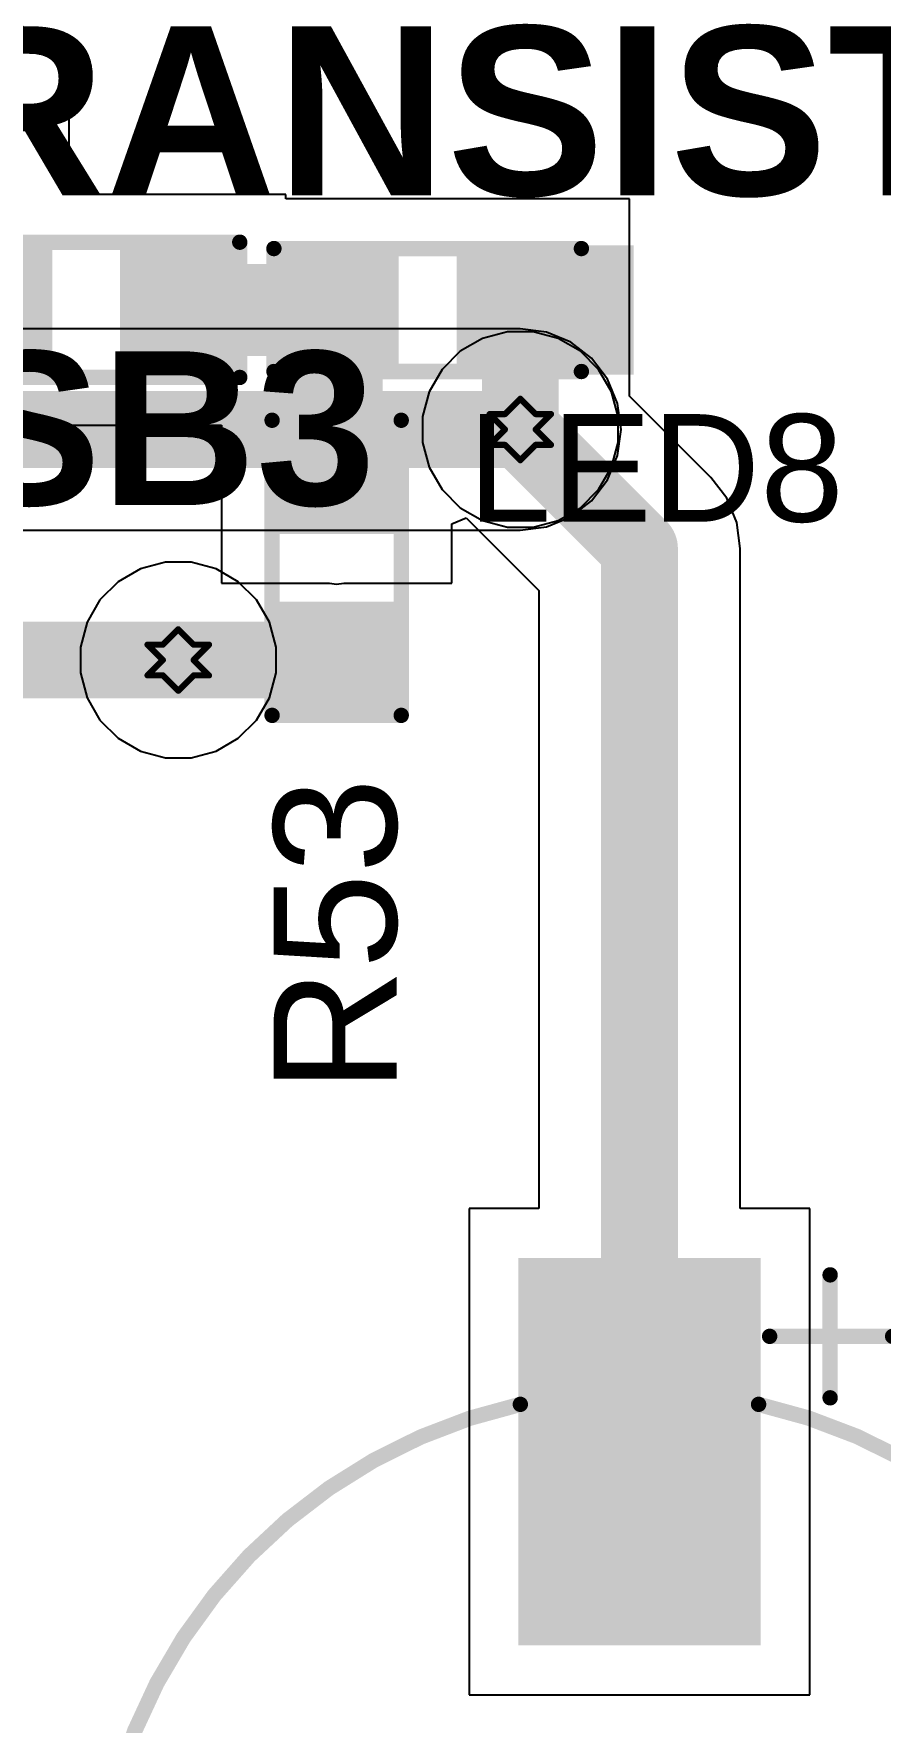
# Model space of a CAD drawing. Header units: inches. Extents: x -3 to 5437, y -3 to 5435.
# Drawn here: x 188.64 to 195.63, y 105.84 to 119.79 of the extents above; entities that cross this region are included whole.
import ezdxf

# ---------------------------------------------------------------- set-up
doc = ezdxf.new("R2010")
doc.units = ezdxf.units.IN
for name, color, linetype in [('Bottom Layer', 5, 'Continuous'), ('Drill Drawing', 1, 'Continuous'), ('GND', 16, 'Continuous'), ('PWR', 76, 'Continuous'), ('Top Layer', 1, 'Continuous'), ('Top Overlay', 2, 'Continuous'), ('Top Paste', 8, 'Continuous'), ('Top Solder', 216, 'Continuous'), ('Via Holes', 16, 'Continuous')]:
    doc.layers.add(name, color=color, linetype=linetype)
doc.styles.add('Arial', font='', dxfattribs={"height": 0.2})
doc.styles.add('Arial_Bold', font='', dxfattribs={"height": 0.2})
doc.styles.get('Arial').set_extended_font_data('Arial')
doc.styles.get('Arial_Bold').set_extended_font_data('Arial', bold=True)

# ---------------------------------------------------------------- blocks, each defined once
blk = doc.blocks.new('ALS_PT19_315C_L177_TR_321')
at = {"layer": 'Top Layer'}
for points in [[(-1.15999895, 0.41000045), (-0.33999805, 0.41000045), (-0.33999805, -0.41000045), (-1.15999895, -0.41000045)], [(0.34000059, 0.41000045), (1.16000149, 0.41000045), (1.16000149, -0.41000045), (0.34000059, -0.41000045)]]:
    blk.add_hatch(color=1, dxfattribs=at).paths.add_polyline_path(points)
at = {"layer": 'Top Overlay'}
blk.add_hatch(color=2, dxfattribs=at).paths.add_polyline_path([(-1.70194478, -0.53325522), (-1.27014478, -0.53325522), (-1.27014478, 0.5335447799999999), (-1.70194478, 0.5335447799999999)])
at = {"layer": 'Top Paste'}
for points in [[(-1.15999895, 0.41000045), (-0.33999805, 0.41000045), (-0.33999805, -0.41000045), (-1.15999895, -0.41000045)], [(0.34000059, 0.41000045), (1.16000149, 0.41000045), (1.16000149, -0.41000045), (0.34000059, -0.41000045)]]:
    blk.add_hatch(color=8, dxfattribs=at).paths.add_polyline_path(points)
at = {"layer": 'Top Solder'}
for points in [[(-1.26159895, 0.51160045), (-0.23839805, 0.51160045), (-0.23839805, -0.51160045), (-1.26159895, -0.51160045)], [(0.23840059, 0.51160045), (1.26160149, 0.51160045), (1.26160149, -0.51160045), (0.23840059, -0.51160045)]]:
    blk.add_hatch(color=216, dxfattribs=at).paths.add_polyline_path(points)
at = {"layer": 'Top Overlay'}
for points in [[(-1.26999746, 0.508, 0.127, 0.127, 0), (-1.26999746, -0.508, 0.127, 0.127, 0)], [(1.2446, 0.508, 0.127, 0.127, 0), (-1.26999746, 0.508, 0.127, 0.127, 0)], [(1.27, 0.508, 0.127, 0.127, 0), (1.27, -0.508, 0.127, 0.127, 0)], [(1.27, -0.508, 0.127, 0.127, 0), (-1.26999746, -0.508, 0.127, 0.127, 0)]]:
    blk.add_lwpolyline(points, format="xyseb", dxfattribs=at)
for points in [[(-1.30174746, 0.508, 0.0635, 0.0635, 1), (-1.23824746, 0.508, 0.0635, 0.0635, 1)], [(-1.30174746, 0.508, 0.0635, 0.0635, 1), (-1.23824746, 0.508, 0.0635, 0.0635, 1)], [(1.21285, 0.508, 0.0635, 0.0635, 1), (1.27635, 0.508, 0.0635, 0.0635, 1)], [(1.23825, 0.508, 0.0635, 0.0635, 1), (1.30175, 0.508, 0.0635, 0.0635, 1)], [(-1.30174746, -0.508, 0.0635, 0.0635, 1), (-1.23824746, -0.508, 0.0635, 0.0635, 1)], [(-1.30174746, -0.508, 0.0635, 0.0635, 1), (-1.23824746, -0.508, 0.0635, 0.0635, 1)], [(1.23825, -0.508, 0.0635, 0.0635, 1), (1.30175, -0.508, 0.0635, 0.0635, 1)], [(1.23825, -0.508, 0.0635, 0.0635, 1), (1.30175, -0.508, 0.0635, 0.0635, 1)]]:
    blk.add_lwpolyline(points, format="xyseb", close=True, dxfattribs=at)
blk = doc.blocks.new('YS_SBZ9032C03R16_402')
at = {"layer": 'Top Layer'}
for points in [[(-5.49999916, 0.8999994699999999), (-2.50000008, 0.8999994699999999), (-2.50000008, -0.8999994699999999), (-5.49999916, -0.8999994699999999)], [(2.50000008, 0.8999994699999999), (5.49999916, 0.8999994699999999), (5.49999916, -0.8999994699999999), (2.50000008, -0.8999994699999999)]]:
    blk.add_hatch(color=1, dxfattribs=at).paths.add_polyline_path(points)
at = {"layer": 'Top Paste'}
for points in [[(-5.49999916, 0.8999994699999999), (-2.50000008, 0.8999994699999999), (-2.50000008, -0.8999994699999999), (-5.49999916, -0.8999994699999999)], [(2.50000008, 0.8999994699999999), (5.49999916, 0.8999994699999999), (5.49999916, -0.8999994699999999), (2.50000008, -0.8999994699999999)]]:
    blk.add_hatch(color=8, dxfattribs=at).paths.add_polyline_path(points)
at = {"layer": 'Top Solder'}
for points in [[(-5.601599159999999, 1.00159947), (-2.39840008, 1.00159947), (-2.39840008, -1.00159947), (-5.601599159999999, -1.00159947)], [(2.39840008, 1.00159947), (5.601599159999999, 1.00159947), (5.601599159999999, -1.00159947), (2.39840008, -1.00159947)]]:
    blk.add_hatch(color=216, dxfattribs=at).paths.add_polyline_path(points)
at = {"layer": 'Top Overlay'}
for points in [[(2.510409, 6.54270472, 0.127, 0.127, 0), (-2.510409, 6.54270472, 0.127, 0.127, 0)], [(-2.510409, 3.73468392, 0.127, 0.127, 0), (-2.510409, 6.54270472, 0.127, 0.127, 0)], [(2.510409, 3.73468392, 0.127, 0.127, 0), (2.510409, 6.54270472, 0.127, 0.127, 0)], [(-4.39105548, 0.9842017399999999, 0.127, 0.127, -0.1919277626544105), (-2.510409, 3.73468392, 0.127, 0.127, 0)], [(2.510409, 3.73468392, 0.127, 0.127, -0.1919277626544127), (4.39105548, 0.9842017399999999, 0.127, 0.127, 0)], [(-4.953, 1.07521248, 0.127, 0.127, 0), (-4.953, 2.09121248, 0.127, 0.127, 0)], [(-4.44491872, 1.5748, 0.127, 0.127, 0), (-5.46091872, 1.5748, 0.127, 0.127, 0)], [(6.05848166, 1.27, 0.127, 0.127, 0), (5.04248166, 1.27, 0.127, 0.127, 0)], [(4.38931304, -0.9919360399999999, 0.127, 0.127, -0.7999507278121906), (-4.39105548, -0.9842017399999999, 0.127, 0.127, 0)]]:
    blk.add_lwpolyline(points, format="xyseb", dxfattribs=at)
for points in [[(-2.542159, 6.54270472, 0.0635, 0.0635, 1), (-2.478659, 6.54270472, 0.0635, 0.0635, 1)], [(-2.542159, 6.54270472, 0.0635, 0.0635, 1), (-2.478659, 6.54270472, 0.0635, 0.0635, 1)], [(2.478659, 6.54270472, 0.0635, 0.0635, 1), (2.542159, 6.54270472, 0.0635, 0.0635, 1)], [(2.478659, 6.54270472, 0.0635, 0.0635, 1), (2.542159, 6.54270472, 0.0635, 0.0635, 1)], [(-2.542159, 3.73468392, 0.0635, 0.0635, 1), (-2.478659, 3.73468392, 0.0635, 0.0635, 1)], [(-2.542159, 3.73468392, 0.0635, 0.0635, 1), (-2.478659, 3.73468392, 0.0635, 0.0635, 1)], [(2.478659, 3.73468392, 0.0635, 0.0635, 1), (2.542159, 3.73468392, 0.0635, 0.0635, 1)], [(2.478659, 3.73468392, 0.0635, 0.0635, 1), (2.542159, 3.73468392, 0.0635, 0.0635, 1)], [(-4.98475, 2.09121248, 0.0635, 0.0635, 1), (-4.92125, 2.09121248, 0.0635, 0.0635, 1)], [(-5.492668719999999, 1.5748, 0.0635, 0.0635, 1), (-5.429168719999999, 1.5748, 0.0635, 0.0635, 1)], [(-4.47666872, 1.5748, 0.0635, 0.0635, 1), (-4.41316872, 1.5748, 0.0635, 0.0635, 1)], [(5.010731659999999, 1.27, 0.0635, 0.0635, 1), (5.07423166, 1.27, 0.0635, 0.0635, 1)], [(6.02673166, 1.27, 0.0635, 0.0635, 1), (6.09023166, 1.27, 0.0635, 0.0635, 1)], [(-4.98475, 1.07521248, 0.0635, 0.0635, 1), (-4.92125, 1.07521248, 0.0635, 0.0635, 1)], [(-4.42280548, 0.9842017399999999, 0.0635, 0.0635, 1), (-4.35930548, 0.9842017399999999, 0.0635, 0.0635, 1)], [(4.35930548, 0.9842017399999999, 0.0635, 0.0635, 1), (4.42280548, 0.9842017399999999, 0.0635, 0.0635, 1)], [(-4.42280548, -0.9842017399999999, 0.0635, 0.0635, 1), (-4.35930548, -0.9842017399999999, 0.0635, 0.0635, 1)], [(4.35756304, -0.9919360399999999, 0.0635, 0.0635, 1), (4.42106304, -0.9919360399999999, 0.0635, 0.0635, 1)]]:
    blk.add_lwpolyline(points, format="xyseb", close=True, dxfattribs=at)
blk = doc.blocks.new('S______B______412')
at = {"layer": 'Top Layer'}
for points in [[(-1.143, -0.4445), (-1.143, 0.4445), (-0.3809999999999999, 0.4445), (-0.3809999999999999, -0.4445)], [(0.3809999999999999, -0.4445), (0.3809999999999999, 0.4445), (1.143, 0.4445), (1.143, -0.4445)]]:
    blk.add_hatch(color=1, dxfattribs=at).paths.add_polyline_path(points)
at = {"layer": 'Top Paste'}
for points in [[(-1.143, -0.4445), (-1.143, 0.4445), (-0.3809999999999999, 0.4445), (-0.3809999999999999, -0.4445)], [(0.3809999999999999, -0.4445), (0.3809999999999999, 0.4445), (1.143, 0.4445), (1.143, -0.4445)]]:
    blk.add_hatch(color=8, dxfattribs=at).paths.add_polyline_path(points)
at = {"layer": 'Top Solder'}
for points in [[(-1.2446, -0.5460999999999999), (-1.2446, 0.5460999999999999), (-0.2794, 0.5460999999999999), (-0.2794, -0.5460999999999999)], [(0.2794, -0.5460999999999999), (0.2794, 0.5460999999999999), (1.2446, 0.5460999999999999), (1.2446, -0.5460999999999999)]]:
    blk.add_hatch(color=216, dxfattribs=at).paths.add_polyline_path(points)
at = {"layer": 'Top Overlay'}
for points in [[(1.27, 0.5588, 0.127, 0.127, 0), (-1.27, 0.5588, 0.127, 0.127, 0)], [(-1.27, 0.5588, 0.127, 0.127, 0), (-1.27, -0.5588, 0.127, 0.127, 0)], [(1.27, 0.5588, 0.127, 0.127, 0), (1.27, -0.5588, 0.127, 0.127, 0)], [(1.27, -0.5588, 0.127, 0.127, 0), (-1.27, -0.5588, 0.127, 0.127, 0)]]:
    blk.add_lwpolyline(points, format="xyseb", dxfattribs=at)
for points in [[(-1.30175, 0.5588, 0.0635, 0.0635, 1), (-1.23825, 0.5588, 0.0635, 0.0635, 1)], [(-1.30175, 0.5588, 0.0635, 0.0635, 1), (-1.23825, 0.5588, 0.0635, 0.0635, 1)], [(1.23825, 0.5588, 0.0635, 0.0635, 1), (1.30175, 0.5588, 0.0635, 0.0635, 1)], [(1.23825, 0.5588, 0.0635, 0.0635, 1), (1.30175, 0.5588, 0.0635, 0.0635, 1)], [(-1.30175, -0.5588, 0.0635, 0.0635, 1), (-1.23825, -0.5588, 0.0635, 0.0635, 1)], [(-1.30175, -0.5588, 0.0635, 0.0635, 1), (-1.23825, -0.5588, 0.0635, 0.0635, 1)], [(1.23825, -0.5588, 0.0635, 0.0635, 1), (1.30175, -0.5588, 0.0635, 0.0635, 1)], [(1.23825, -0.5588, 0.0635, 0.0635, 1), (1.30175, -0.5588, 0.0635, 0.0635, 1)]]:
    blk.add_lwpolyline(points, format="xyseb", close=True, dxfattribs=at)
blk = doc.blocks.new('R___0603_418')
at = {"layer": 'Top Layer'}
for points in [[(-0.3809999999999999, 0.4445), (-0.3809999999999999, -0.4445), (-1.143, -0.4445), (-1.143, 0.4445)], [(1.143, 0.4445), (1.143, -0.4445), (0.3809999999999999, -0.4445), (0.3809999999999999, 0.4445)]]:
    blk.add_hatch(color=1, dxfattribs=at).paths.add_polyline_path(points)
at = {"layer": 'Top Paste'}
for points in [[(-0.3809999999999999, 0.4445), (-0.3809999999999999, -0.4445), (-1.143, -0.4445), (-1.143, 0.4445)], [(1.143, 0.4445), (1.143, -0.4445), (0.3809999999999999, -0.4445), (0.3809999999999999, 0.4445)]]:
    blk.add_hatch(color=8, dxfattribs=at).paths.add_polyline_path(points)
at = {"layer": 'Top Solder'}
for points in [[(-0.2794, 0.5460999999999999), (-0.2794, -0.5460999999999999), (-1.2446, -0.5460999999999999), (-1.2446, 0.5460999999999999)], [(1.2446, 0.5460999999999999), (1.2446, -0.5460999999999999), (0.2794, -0.5460999999999999), (0.2794, 0.5460999999999999)]]:
    blk.add_hatch(color=216, dxfattribs=at).paths.add_polyline_path(points)
at = {"layer": 'Top Overlay'}
for points in [[(-1.2192, 0.5334, 0.127, 0.127, 0), (-1.2192, -0.5334, 0.127, 0.127, 0)], [(-1.2192, 0.5334, 0.127, 0.127, 0), (1.2192, 0.5334, 0.127, 0.127, 0)], [(1.2192, 0.5334, 0.127, 0.127, 0), (1.2192, -0.5334, 0.127, 0.127, 0)], [(-1.2192, -0.5334, 0.127, 0.127, 0), (1.2192, -0.5334, 0.127, 0.127, 0)]]:
    blk.add_lwpolyline(points, format="xyseb", dxfattribs=at)
for points in [[(-1.25095, 0.5334, 0.0635, 0.0635, 1), (-1.18745, 0.5334, 0.0635, 0.0635, 1)], [(-1.25095, 0.5334, 0.0635, 0.0635, 1), (-1.18745, 0.5334, 0.0635, 0.0635, 1)], [(1.18745, 0.5334, 0.0635, 0.0635, 1), (1.25095, 0.5334, 0.0635, 0.0635, 1)], [(1.18745, 0.5334, 0.0635, 0.0635, 1), (1.25095, 0.5334, 0.0635, 0.0635, 1)], [(-1.25095, -0.5334, 0.0635, 0.0635, 1), (-1.18745, -0.5334, 0.0635, 0.0635, 1)], [(-1.25095, -0.5334, 0.0635, 0.0635, 1), (-1.18745, -0.5334, 0.0635, 0.0635, 1)], [(1.18745, -0.5334, 0.0635, 0.0635, 1), (1.25095, -0.5334, 0.0635, 0.0635, 1)], [(1.18745, -0.5334, 0.0635, 0.0635, 1), (1.25095, -0.5334, 0.0635, 0.0635, 1)]]:
    blk.add_lwpolyline(points, format="xyseb", close=True, dxfattribs=at)

msp = doc.modelspace()

# ---------------------------------------------------------------- hatches: boundary and pattern name
at = {"layer": 'Bottom Layer'}
h = msp.add_hatch(color=5, dxfattribs=at)
edge = h.paths.add_edge_path()
edge.add_arc((192.66178384, 116.5233382), 0.2999994, 0, 360)
h = msp.add_hatch(color=5, dxfattribs=at)
edge = h.paths.add_edge_path()
edge.add_arc((189.83623704, 114.6183382), 0.2999994, 0, 360)
at = {"layer": 'GND'}
h = msp.add_hatch(color=16, dxfattribs=at)
edge = h.paths.add_edge_path()
edge.add_arc((192.66178384, 116.5233382), 0.2999994, 0, 360)
h = msp.add_hatch(color=16, dxfattribs=at)
edge = h.paths.add_edge_path()
edge.add_arc((189.83623704, 114.6183382), 0.2999994, 0, 360)
at = {"layer": 'PWR'}
h = msp.add_hatch(color=76, dxfattribs=at)
edge = h.paths.add_edge_path()
edge.add_arc((192.66178384, 116.5233382), 0.2999994, 0, 360)
h = msp.add_hatch(color=76, dxfattribs=at)
edge = h.paths.add_edge_path()
edge.add_arc((189.83623704, 114.6183382), 0.2999994, 0, 360)
at = {"layer": 'Top Layer'}
h = msp.add_hatch(color=1, dxfattribs=at)
edge = h.paths.add_edge_path()
edge.add_arc((192.66178384, 116.5233382), 0.2999994, 0, 360)
h = msp.add_hatch(color=1, dxfattribs=at)
edge = h.paths.add_edge_path()
edge.add_arc((189.83623704, 114.6183382), 0.2999994, 0, 360)
at = {"layer": 'Via Holes'}
h = msp.add_hatch(color=7, dxfattribs=at)
edge = h.paths.add_edge_path()
edge.add_arc((192.66178384, 116.5233382), 0.1499997, 0, 360)
h = msp.add_hatch(color=7, dxfattribs=at)
edge = h.paths.add_edge_path()
edge.add_arc((189.83623704, 114.6183382), 0.1499997, 0, 360)

# ---------------------------------------------------------------- linework, layer by layer
at = {"layer": 'Bottom Layer'}
for p, q in [((192.66178384, 117.35596036), (184.07672354, 117.35596036)), ((192.87728252, 117.32758856), (192.66178384, 117.35596036)), ((193.07809492, 117.24441118), (192.87728252, 117.32758856)), ((193.25053552, 117.11208988), (193.07809492, 117.24441118)), ((193.38285682, 116.93964928), (193.25053552, 117.11208988)), ((193.4660342, 116.73883688), (193.38285682, 116.93964928)), ((193.494406, 116.5233382), (193.4660342, 116.73883688)), ((193.4660342, 116.30783952), (193.494406, 116.5233382)), ((193.38285682, 116.10702712), (193.4660342, 116.30783952)), ((193.25053552, 115.93458652), (193.38285682, 116.10702712)), ((193.07809492, 115.80226522), (193.25053552, 115.93458652)), ((184.42160474, 115.69071604), (192.66178384, 115.69071604)), ((192.66178384, 115.69071604), (192.87728252, 115.71908784)), ((192.87728252, 115.71908784), (193.07809492, 115.80226522))]:
    msp.add_line(p, q, dxfattribs=at)
msp.add_lwpolyline([(184.07672354, 116.5233382, 0.635, 0.635, 0), (192.66178384, 116.5233382, 0.635, 0.635, 0)], format="xyseb", dxfattribs=at)
msp.add_lwpolyline([(192.50303384, 116.5233382, 0.3175, 0.3175, 1), (192.82053384, 116.5233382, 0.3175, 0.3175, 1)], format="xyseb", close=True, dxfattribs=at)
at = {"layer": 'Drill Drawing'}
for points in [[(192.53478384, 116.6503382, 0.0508, 0.0508, 0), (192.66178384, 116.7773382, 0.0508, 0.0508, 0)], [(192.66178384, 116.7773382, 0.0508, 0.0508, 0), (192.78878384, 116.6503382, 0.0508, 0.0508, 0)], [(192.40778384, 116.6503382, 0.0508, 0.0508, 0), (192.53478384, 116.5233382, 0.0508, 0.0508, 0)], [(192.40778384, 116.6503382, 0.0508, 0.0508, 0), (192.53478384, 116.6503382, 0.0508, 0.0508, 0)], [(192.78878384, 116.6503382, 0.0508, 0.0508, 0), (192.91578384, 116.6503382, 0.0508, 0.0508, 0)], [(192.78878384, 116.5233382, 0.0508, 0.0508, 0), (192.91578384, 116.6503382, 0.0508, 0.0508, 0)], [(192.40778384, 116.3963382, 0.0508, 0.0508, 0), (192.53478384, 116.5233382, 0.0508, 0.0508, 0)], [(192.78878384, 116.5233382, 0.0508, 0.0508, 0), (192.91578384, 116.3963382, 0.0508, 0.0508, 0)], [(192.40778384, 116.3963382, 0.0508, 0.0508, 0), (192.53478384, 116.3963382, 0.0508, 0.0508, 0)], [(192.53478384, 116.3963382, 0.0508, 0.0508, 0), (192.66178384, 116.2693382, 0.0508, 0.0508, 0)], [(192.66178384, 116.2693382, 0.0508, 0.0508, 0), (192.78878384, 116.3963382, 0.0508, 0.0508, 0)], [(192.78878384, 116.3963382, 0.0508, 0.0508, 0), (192.91578384, 116.3963382, 0.0508, 0.0508, 0)], [(189.70923704, 114.7453382, 0.0508, 0.0508, 0), (189.83623704, 114.8723382, 0.0508, 0.0508, 0)], [(189.83623704, 114.8723382, 0.0508, 0.0508, 0), (189.96323704, 114.7453382, 0.0508, 0.0508, 0)], [(189.58223704, 114.7453382, 0.0508, 0.0508, 0), (189.70923704, 114.6183382, 0.0508, 0.0508, 0)], [(189.58223704, 114.7453382, 0.0508, 0.0508, 0), (189.70923704, 114.7453382, 0.0508, 0.0508, 0)], [(189.96323704, 114.7453382, 0.0508, 0.0508, 0), (190.09023704, 114.7453382, 0.0508, 0.0508, 0)], [(189.96323704, 114.6183382, 0.0508, 0.0508, 0), (190.09023704, 114.7453382, 0.0508, 0.0508, 0)], [(189.58223704, 114.4913382, 0.0508, 0.0508, 0), (189.70923704, 114.6183382, 0.0508, 0.0508, 0)], [(189.96323704, 114.6183382, 0.0508, 0.0508, 0), (190.09023704, 114.4913382, 0.0508, 0.0508, 0)], [(189.58223704, 114.4913382, 0.0508, 0.0508, 0), (189.70923704, 114.4913382, 0.0508, 0.0508, 0)], [(189.70923704, 114.4913382, 0.0508, 0.0508, 0), (189.83623704, 114.3643382, 0.0508, 0.0508, 0)], [(189.83623704, 114.3643382, 0.0508, 0.0508, 0), (189.96323704, 114.4913382, 0.0508, 0.0508, 0)], [(189.96323704, 114.4913382, 0.0508, 0.0508, 0), (190.09023704, 114.4913382, 0.0508, 0.0508, 0)]]:
    msp.add_lwpolyline(points, format="xyseb", dxfattribs=at)
for points in [[(192.64908384, 116.7773382, 0.0254, 0.0254, 1), (192.67448384, 116.7773382, 0.0254, 0.0254, 1)], [(192.64908384, 116.7773382, 0.0254, 0.0254, 1), (192.67448384, 116.7773382, 0.0254, 0.0254, 1)], [(192.39508384, 116.6503382, 0.0254, 0.0254, 1), (192.42048384, 116.6503382, 0.0254, 0.0254, 1)], [(192.39508384, 116.6503382, 0.0254, 0.0254, 1), (192.42048384, 116.6503382, 0.0254, 0.0254, 1)], [(192.52208384, 116.6503382, 0.0254, 0.0254, 1), (192.54748384, 116.6503382, 0.0254, 0.0254, 1)], [(192.52208384, 116.6503382, 0.0254, 0.0254, 1), (192.54748384, 116.6503382, 0.0254, 0.0254, 1)], [(192.77608384, 116.6503382, 0.0254, 0.0254, 1), (192.80148384, 116.6503382, 0.0254, 0.0254, 1)], [(192.77608384, 116.6503382, 0.0254, 0.0254, 1), (192.80148384, 116.6503382, 0.0254, 0.0254, 1)], [(192.90308384, 116.6503382, 0.0254, 0.0254, 1), (192.92848384, 116.6503382, 0.0254, 0.0254, 1)], [(192.90308384, 116.6503382, 0.0254, 0.0254, 1), (192.92848384, 116.6503382, 0.0254, 0.0254, 1)], [(192.52208384, 116.5233382, 0.0254, 0.0254, 1), (192.54748384, 116.5233382, 0.0254, 0.0254, 1)], [(192.52208384, 116.5233382, 0.0254, 0.0254, 1), (192.54748384, 116.5233382, 0.0254, 0.0254, 1)], [(192.77608384, 116.5233382, 0.0254, 0.0254, 1), (192.80148384, 116.5233382, 0.0254, 0.0254, 1)], [(192.77608384, 116.5233382, 0.0254, 0.0254, 1), (192.80148384, 116.5233382, 0.0254, 0.0254, 1)], [(192.39508384, 116.3963382, 0.0254, 0.0254, 1), (192.42048384, 116.3963382, 0.0254, 0.0254, 1)], [(192.39508384, 116.3963382, 0.0254, 0.0254, 1), (192.42048384, 116.3963382, 0.0254, 0.0254, 1)], [(192.52208384, 116.3963382, 0.0254, 0.0254, 1), (192.54748384, 116.3963382, 0.0254, 0.0254, 1)], [(192.52208384, 116.3963382, 0.0254, 0.0254, 1), (192.54748384, 116.3963382, 0.0254, 0.0254, 1)], [(192.77608384, 116.3963382, 0.0254, 0.0254, 1), (192.80148384, 116.3963382, 0.0254, 0.0254, 1)], [(192.77608384, 116.3963382, 0.0254, 0.0254, 1), (192.80148384, 116.3963382, 0.0254, 0.0254, 1)], [(192.90308384, 116.3963382, 0.0254, 0.0254, 1), (192.92848384, 116.3963382, 0.0254, 0.0254, 1)], [(192.90308384, 116.3963382, 0.0254, 0.0254, 1), (192.92848384, 116.3963382, 0.0254, 0.0254, 1)], [(192.64908384, 116.2693382, 0.0254, 0.0254, 1), (192.67448384, 116.2693382, 0.0254, 0.0254, 1)], [(192.64908384, 116.2693382, 0.0254, 0.0254, 1), (192.67448384, 116.2693382, 0.0254, 0.0254, 1)], [(189.82353704, 114.8723382, 0.0254, 0.0254, 1), (189.84893704, 114.8723382, 0.0254, 0.0254, 1)], [(189.82353704, 114.8723382, 0.0254, 0.0254, 1), (189.84893704, 114.8723382, 0.0254, 0.0254, 1)], [(189.56953704, 114.7453382, 0.0254, 0.0254, 1), (189.59493704, 114.7453382, 0.0254, 0.0254, 1)], [(189.56953704, 114.7453382, 0.0254, 0.0254, 1), (189.59493704, 114.7453382, 0.0254, 0.0254, 1)], [(189.69653704, 114.7453382, 0.0254, 0.0254, 1), (189.72193704, 114.7453382, 0.0254, 0.0254, 1)], [(189.69653704, 114.7453382, 0.0254, 0.0254, 1), (189.72193704, 114.7453382, 0.0254, 0.0254, 1)], [(189.95053704, 114.7453382, 0.0254, 0.0254, 1), (189.97593704, 114.7453382, 0.0254, 0.0254, 1)], [(189.95053704, 114.7453382, 0.0254, 0.0254, 1), (189.97593704, 114.7453382, 0.0254, 0.0254, 1)], [(190.07753704, 114.7453382, 0.0254, 0.0254, 1), (190.10293704, 114.7453382, 0.0254, 0.0254, 1)], [(190.07753704, 114.7453382, 0.0254, 0.0254, 1), (190.10293704, 114.7453382, 0.0254, 0.0254, 1)], [(189.69653704, 114.6183382, 0.0254, 0.0254, 1), (189.72193704, 114.6183382, 0.0254, 0.0254, 1)], [(189.69653704, 114.6183382, 0.0254, 0.0254, 1), (189.72193704, 114.6183382, 0.0254, 0.0254, 1)], [(189.95053704, 114.6183382, 0.0254, 0.0254, 1), (189.97593704, 114.6183382, 0.0254, 0.0254, 1)], [(189.95053704, 114.6183382, 0.0254, 0.0254, 1), (189.97593704, 114.6183382, 0.0254, 0.0254, 1)], [(189.56953704, 114.4913382, 0.0254, 0.0254, 1), (189.59493704, 114.4913382, 0.0254, 0.0254, 1)], [(189.56953704, 114.4913382, 0.0254, 0.0254, 1), (189.59493704, 114.4913382, 0.0254, 0.0254, 1)], [(189.69653704, 114.4913382, 0.0254, 0.0254, 1), (189.72193704, 114.4913382, 0.0254, 0.0254, 1)], [(189.69653704, 114.4913382, 0.0254, 0.0254, 1), (189.72193704, 114.4913382, 0.0254, 0.0254, 1)], [(189.95053704, 114.4913382, 0.0254, 0.0254, 1), (189.97593704, 114.4913382, 0.0254, 0.0254, 1)], [(189.95053704, 114.4913382, 0.0254, 0.0254, 1), (189.97593704, 114.4913382, 0.0254, 0.0254, 1)], [(190.07753704, 114.4913382, 0.0254, 0.0254, 1), (190.10293704, 114.4913382, 0.0254, 0.0254, 1)], [(190.07753704, 114.4913382, 0.0254, 0.0254, 1), (190.10293704, 114.4913382, 0.0254, 0.0254, 1)], [(189.82353704, 114.3643382, 0.0254, 0.0254, 1), (189.84893704, 114.3643382, 0.0254, 0.0254, 1)], [(189.82353704, 114.3643382, 0.0254, 0.0254, 1), (189.84893704, 114.3643382, 0.0254, 0.0254, 1)]]:
    msp.add_lwpolyline(points, format="xyseb", close=True, dxfattribs=at)
at = {"layer": 'GND'}
for p, q in [((192.3499074, 117.27627294), (192.16566088, 117.16989774)), ((192.55540864, 117.3313376), (192.3499074, 117.27627294)), ((192.76815904, 117.3313376), (192.55540864, 117.3313376)), ((192.97366028, 117.27627294), (192.76815904, 117.3313376)), ((193.1579068, 117.16989774), (192.97366028, 117.27627294)), ((192.16566088, 117.16989774), (192.0152243, 117.01946116)), ((193.30834338, 117.01946116), (193.1579068, 117.16989774)), ((192.0152243, 117.01946116), (191.9088491, 116.83521464)), ((193.41471858, 116.83521464), (193.30834338, 117.01946116)), ((191.9088491, 116.83521464), (191.85378444, 116.6297134)), ((193.46978324, 116.6297134), (193.41471858, 116.83521464)), ((191.85378444, 116.6297134), (191.85378444, 116.416963)), ((193.46978324, 116.416963), (193.46978324, 116.6297134)), ((191.85378444, 116.416963), (191.9088491, 116.21146176)), ((193.41471858, 116.21146176), (193.46978324, 116.416963)), ((191.9088491, 116.21146176), (192.0152243, 116.02721524)), ((193.30834338, 116.02721524), (193.41471858, 116.21146176)), ((192.0152243, 116.02721524), (192.16566088, 115.87677866)), ((193.1579068, 115.87677866), (193.30834338, 116.02721524)), ((192.16566088, 115.87677866), (192.3499074, 115.77040346)), ((192.97366028, 115.77040346), (193.1579068, 115.87677866)), ((192.3499074, 115.77040346), (192.55540864, 115.7153388)), ((192.55540864, 115.7153388), (192.76815904, 115.7153388)), ((192.76815904, 115.7153388), (192.97366028, 115.77040346))]:
    msp.add_line(p, q, dxfattribs=at)
at = {"layer": 'PWR'}
for p, q in [((192.3499074, 117.27627294), (192.16566088, 117.16989774)), ((192.55540864, 117.3313376), (192.3499074, 117.27627294)), ((192.76815904, 117.3313376), (192.55540864, 117.3313376)), ((192.97366028, 117.27627294), (192.76815904, 117.3313376)), ((193.1579068, 117.16989774), (192.97366028, 117.27627294)), ((192.16566088, 117.16989774), (192.0152243, 117.01946116)), ((193.30834338, 117.01946116), (193.1579068, 117.16989774)), ((192.0152243, 117.01946116), (191.9088491, 116.83521464)), ((193.41471858, 116.83521464), (193.30834338, 117.01946116)), ((191.9088491, 116.83521464), (191.85378444, 116.6297134)), ((193.46978324, 116.6297134), (193.41471858, 116.83521464)), ((191.85378444, 116.6297134), (191.85378444, 116.416963)), ((193.46978324, 116.416963), (193.46978324, 116.6297134)), ((191.85378444, 116.416963), (191.9088491, 116.21146176)), ((193.41471858, 116.21146176), (193.46978324, 116.416963)), ((191.9088491, 116.21146176), (192.0152243, 116.02721524)), ((193.30834338, 116.02721524), (193.41471858, 116.21146176)), ((192.0152243, 116.02721524), (192.16566088, 115.87677866)), ((193.1579068, 115.87677866), (193.30834338, 116.02721524)), ((192.16566088, 115.87677866), (192.3499074, 115.77040346)), ((192.97366028, 115.77040346), (193.1579068, 115.87677866)), ((192.3499074, 115.77040346), (192.55540864, 115.7153388)), ((192.55540864, 115.7153388), (192.76815904, 115.7153388)), ((192.76815904, 115.7153388), (192.97366028, 115.77040346)), ((189.72986184, 115.4263376), (189.5243606, 115.37127294)), ((189.94261224, 115.4263376), (189.72986184, 115.4263376)), ((190.14811348, 115.37127294), (189.94261224, 115.4263376)), ((189.34011408, 115.26489774), (189.1896775, 115.11446116)), ((189.5243606, 115.37127294), (189.34011408, 115.26489774)), ((190.33236, 115.26489774), (190.14811348, 115.37127294)), ((190.48279658, 115.11446116), (190.33236, 115.26489774)), ((189.1896775, 115.11446116), (189.0833023, 114.93021464)), ((190.58917178, 114.93021464), (190.48279658, 115.11446116)), ((189.0833023, 114.93021464), (189.02823764, 114.7247134)), ((190.64423644, 114.7247134), (190.58917178, 114.93021464)), ((189.02823764, 114.7247134), (189.02823764, 114.511963)), ((190.64423644, 114.511963), (190.64423644, 114.7247134)), ((189.02823764, 114.511963), (189.0833023, 114.30646176)), ((190.58917178, 114.30646176), (190.64423644, 114.511963)), ((189.0833023, 114.30646176), (189.1896775, 114.12221524)), ((190.48279658, 114.12221524), (190.58917178, 114.30646176)), ((189.1896775, 114.12221524), (189.34011408, 113.97177866)), ((190.33236, 113.97177866), (190.48279658, 114.12221524)), ((189.34011408, 113.97177866), (189.5243606, 113.86540346)), ((189.5243606, 113.86540346), (189.72986184, 113.8103388)), ((189.94261224, 113.8103388), (190.14811348, 113.86540346)), ((190.14811348, 113.86540346), (190.33236, 113.97177866)), ((189.72986184, 113.8103388), (189.94261224, 113.8103388))]:
    msp.add_line(p, q, dxfattribs=at)
at = {"layer": 'Top Layer'}
for p, q in [((188.74464664, 119.66088336), (188.28744664, 120.11808336)), ((188.88499434, 119.4508406), (188.74464664, 119.66088336)), ((188.93427796, 119.20307376), (188.88499434, 119.4508406)), ((188.93427796, 118.46467544), (188.93427796, 119.20307376)), ((190.72523704, 118.46467544), (188.93427796, 118.46467544)), ((190.72523704, 118.4284652), (190.72523704, 118.46467544)), ((193.56444904, 118.4284652), (190.72523704, 118.4284652)), ((193.56444904, 116.79817636), (193.56444904, 118.4284652)), ((194.23499126, 116.12763668), (193.56444904, 116.79817636)), ((187.42323704, 116.55967544), (190.1922409, 116.55967544)), ((190.1922409, 116.55967544), (190.1922409, 115.2533382)), ((194.36731002, 115.95519608), (194.23499126, 116.12763668)), ((194.45048994, 115.75438368), (194.36731002, 115.95519608)), ((192.0972409, 115.74444212), (192.21457366, 115.79304248)), ((192.0972409, 115.2533382), (192.0972409, 115.74444212)), ((192.21457366, 115.79304248), (192.81361488, 115.19400126)), ((194.4646733, 115.64663434), (194.45048994, 115.75438368)), ((194.4788592, 115.538885), (194.4646733, 115.64663434)), ((194.4788592, 110.08487254), (194.4788592, 115.538885)), ((190.1922409, 115.2533382), (191.08647584, 115.2533382)), ((191.08647584, 115.2533382), (191.1447409, 115.2456674)), ((191.1447409, 115.2456674), (191.20300596, 115.2533382)), ((191.20300596, 115.2533382), (192.0972409, 115.2533382)), ((192.81361488, 115.19400126), (192.81361488, 110.08487254)), ((192.81361488, 110.08487254), (192.23823884, 110.08487254)), ((192.23823884, 110.08487254), (192.23823884, 106.06887346)), ((195.05423524, 110.08487254), (194.4788592, 110.08487254)), ((195.05423524, 106.06887346), (195.05423524, 110.08487254)), ((192.23823884, 106.06887346), (195.05423524, 106.06887346))]:
    msp.add_line(p, q, dxfattribs=at)
for points in [[(189.93783704, 117.55207376, 0.7619999999999999, 0.7619999999999999, 0), (189.97944478, 117.51046602, 0.7619999999999999, 0.7619999999999999, 0)], [(189.97944478, 117.51046602, 0.7619999999999999, 0.7619999999999999, 0), (191.14645032, 117.51046602, 0.7619999999999999, 0.7619999999999999, 0)], [(191.14559434, 117.50961004, 0.7619999999999999, 0.7619999999999999, 0), (191.14645032, 117.51046602, 0.7619999999999999, 0.7619999999999999, 0)], [(192.64644986, 117.51046602, 0.635, 0.635, 0), (192.66178384, 117.5258, 0.635, 0.635, 0)], [(192.66178384, 116.5233382, 0.635, 0.635, 0), (192.66178384, 117.5258, 0.635, 0.635, 0)], [(191.1447409, 116.1423382, 0.7619999999999999, 0.7619999999999999, 0), (191.1447409, 117.36197762, 0.7619999999999999, 0.7619999999999999, 0)], [(192.66178384, 116.5233382, 0.635, 0.635, 0), (193.64623704, 115.538885, 0.635, 0.635, 0)], [(193.64623704, 108.076873, 0.635, 0.635, 0), (193.64623704, 115.538885, 0.635, 0.635, 0)], [(186.9952953, 114.6183382, 0.635, 0.635, 0), (189.83623704, 114.6183382, 0.635, 0.635, 0)], [(189.83623704, 114.6183382, 0.635, 0.635, 0), (191.1447409, 114.6183382, 0.635, 0.635, 0)]]:
    msp.add_lwpolyline(points, format="xyseb", dxfattribs=at)
for points in [[(189.74733704, 117.55207376, 0.3809999999999999, 0.3809999999999999, 1), (190.12833704, 117.55207376, 0.3809999999999999, 0.3809999999999999, 1)], [(189.78894478, 117.51046602, 0.3809999999999999, 0.3809999999999999, 1), (190.16994478, 117.51046602, 0.3809999999999999, 0.3809999999999999, 1)], [(189.78894478, 117.51046602, 0.3809999999999999, 0.3809999999999999, 1), (190.16994478, 117.51046602, 0.3809999999999999, 0.3809999999999999, 1)], [(190.95509434, 117.50961004, 0.3809999999999999, 0.3809999999999999, 1), (191.33609434, 117.50961004, 0.3809999999999999, 0.3809999999999999, 1)], [(190.95595032, 117.51046602, 0.3809999999999999, 0.3809999999999999, 1), (191.33695032, 117.51046602, 0.3809999999999999, 0.3809999999999999, 1)], [(190.95595032, 117.51046602, 0.3809999999999999, 0.3809999999999999, 1), (191.33695032, 117.51046602, 0.3809999999999999, 0.3809999999999999, 1)], [(192.48769986, 117.51046602, 0.3175, 0.3175, 1), (192.80519986, 117.51046602, 0.3175, 0.3175, 1)], [(192.50303384, 117.5258, 0.3175, 0.3175, 1), (192.82053384, 117.5258, 0.3175, 0.3175, 1)], [(192.50303384, 117.5258, 0.3175, 0.3175, 1), (192.82053384, 117.5258, 0.3175, 0.3175, 1)], [(190.9542409, 117.36197762, 0.3809999999999999, 0.3809999999999999, 1), (191.3352409, 117.36197762, 0.3809999999999999, 0.3809999999999999, 1)], [(192.50303384, 116.5233382, 0.3175, 0.3175, 1), (192.82053384, 116.5233382, 0.3175, 0.3175, 1)], [(192.50303384, 116.5233382, 0.3175, 0.3175, 1), (192.82053384, 116.5233382, 0.3175, 0.3175, 1)], [(190.9542409, 116.1423382, 0.3809999999999999, 0.3809999999999999, 1), (191.3352409, 116.1423382, 0.3809999999999999, 0.3809999999999999, 1)], [(193.48748704, 115.538885, 0.3175, 0.3175, 1), (193.80498704, 115.538885, 0.3175, 0.3175, 1)], [(193.48748704, 115.538885, 0.3175, 0.3175, 1), (193.80498704, 115.538885, 0.3175, 0.3175, 1)], [(189.67748704, 114.6183382, 0.3175, 0.3175, 1), (189.99498704, 114.6183382, 0.3175, 0.3175, 1)], [(189.67748704, 114.6183382, 0.3175, 0.3175, 1), (189.99498704, 114.6183382, 0.3175, 0.3175, 1)], [(190.9859909, 114.6183382, 0.3175, 0.3175, 1), (191.3034909, 114.6183382, 0.3175, 0.3175, 1)], [(193.48748704, 108.076873, 0.3175, 0.3175, 1), (193.80498704, 108.076873, 0.3175, 0.3175, 1)]]:
    msp.add_lwpolyline(points, format="xyseb", close=True, dxfattribs=at)

# ---------------------------------------------------------------- block references
for name, p, rotation in [('S______B______412', (189.07423704, 117.51217544), 180), ('ALS_PT19_315C_L177_TR_321', (191.89645136, 117.51046602), 180), ('R___0603_418', (191.1447409, 115.3803382), 90), ('YS_SBZ9032C03R16_402', (193.64623704, 104.07687338), 270)]:
    msp.add_blockref(name, p, dxfattribs=dict(rotation=rotation))

# ---------------------------------------------------------------- texts
at = {"layer": 'Top Overlay'}
for s, height, rotation, style, p in [('TRANSISTOR', 1.397, 360, 'Arial_Bold', (186.63583704, 118.45788094)), ('R53', 1.016, 90, 'Arial', (191.6394694, 111.04164736))]:
    msp.add_text(s, height=height, rotation=rotation, dxfattribs=dict(at, style=style)).set_placement(p)
for s, height, style, p in [('SB3', 1.27, 'Arial_Bold', (188.01517134, 115.89928052)), ('LED8', 0.889, 'Arial', (192.22791628, 115.76144234))]:
    msp.add_text(s, height=height, dxfattribs=dict(at, style=style)).set_placement(p)

doc.saveas('drawing.dxf')
